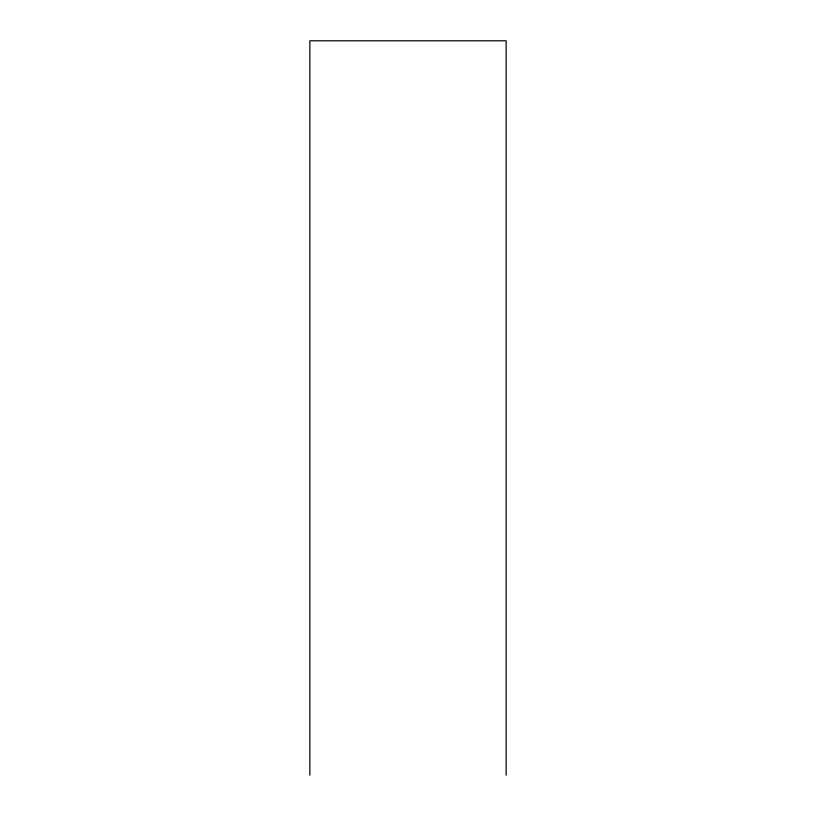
<?xml version="1.0" encoding="UTF-8"?>
<svg xmlns="http://www.w3.org/2000/svg" width="816" height="816" viewBox="0 0 816 816"><rect width="100%" height="100%" fill="white"/><g stroke="black" fill="none" stroke-linecap="round" stroke-linejoin="round"><path stroke-width="1.22" d="M506.144 775.2L506.144 40.8L309.856 40.8L309.856 775.2"/></g></svg>
